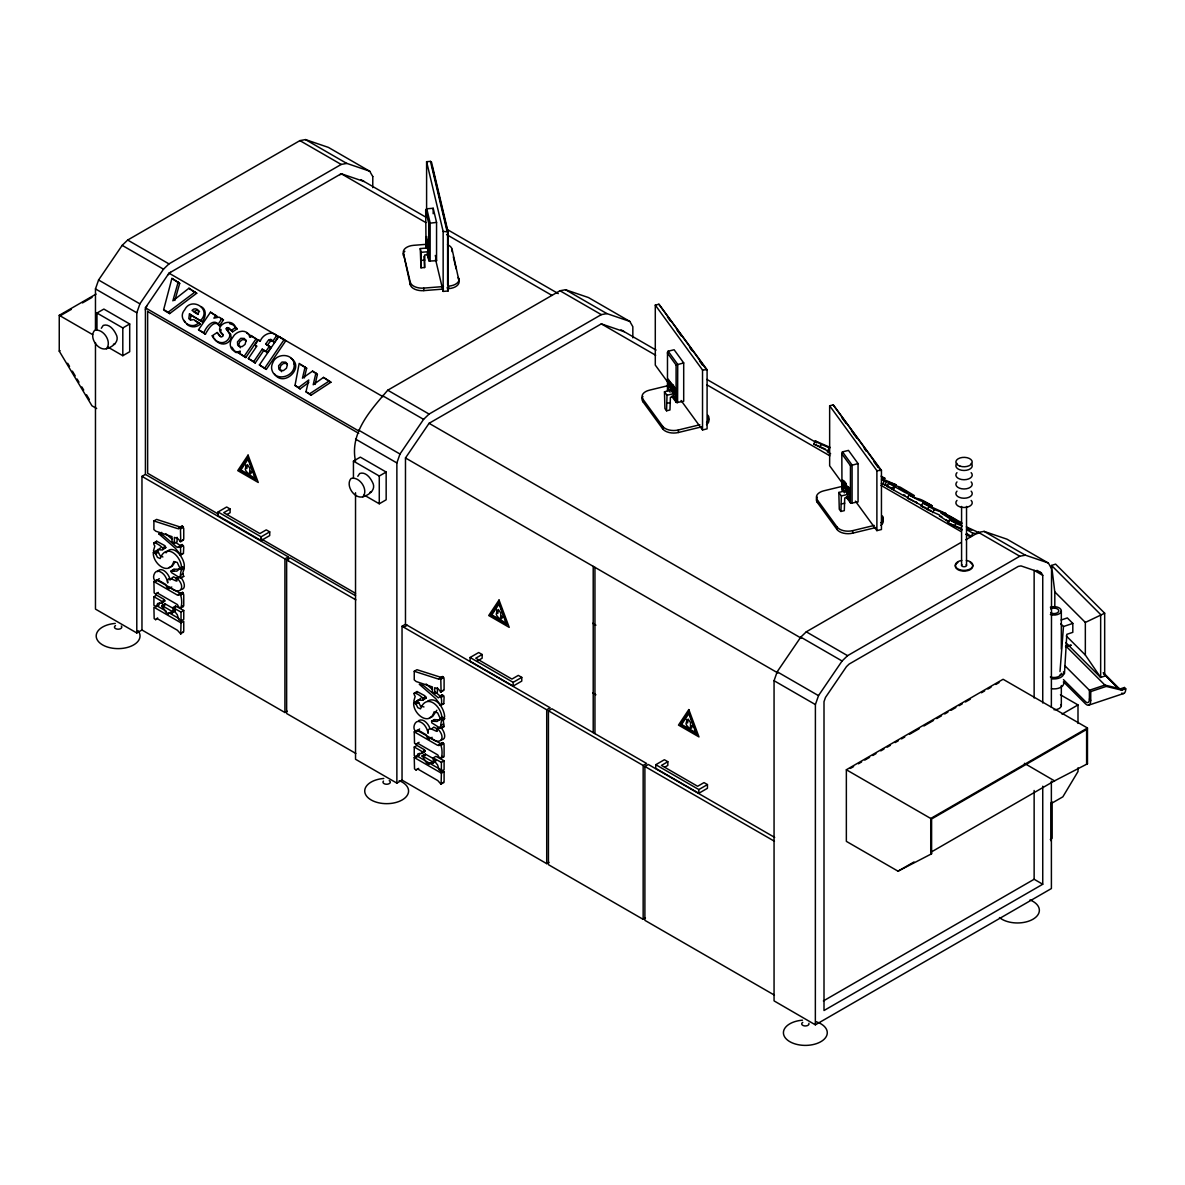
<?xml version="1.0" encoding="UTF-8"?>
<svg xmlns="http://www.w3.org/2000/svg" width="1185" height="1185" viewBox="0 0 1185 1185"><rect width="100%" height="100%" fill="white"/><g stroke="black" fill="none" stroke-linecap="round" stroke-linejoin="round"><path stroke-width="1.5" d="M428.422 254.642L424.793 254.923L424.63 267.529L420.986 267.81L421.149 252.316L420.26 248.569L427.533 247.991M426.259 240.896L428.244 250.553L429.014 250.494L428.17 245.725L427.089 245.68C424.052 235.933 428.955 245.947 426.422 240.57L427.192 240.511M428.17 246.332L427.089 244.406M428.111 246.347L428.081 246.169M428.348 250.376L427.43 246.05M429.014 249.961L429.074 250.45M1089.4 698.928L1089.37 699.817A8.043 3.288 71.6 0 1 1085.904 702.009L1063.449 679.627M220.928 331.282L221.017 329.445M673.791 396.516L670.399 397.345L669.955 409.98L666.562 410.81L667.007 395.257L664.474 391.776L671.243 390.132L673.791 393.613L667.007 395.257M848.134 497.182L844.742 497.996L844.298 510.646L840.906 511.461L841.365 495.923L838.832 492.442L845.601 490.797L848.134 494.278L841.365 495.923M670.266 381.792L670.962 384.103L671.762 383.851L670.977 384.799M846.105 485.198L843.898 482.636L844.624 483.406M1060.012 671.569L1063.478 626.524L1060.738 623.784M668.903 380.578L668.992 383.659M669.007 384.014L671.776 388.843M669.495 383.525L669.703 383.481M671.702 387.717L671.747 387.554M672.191 388.561L673.065 387.673L675.45 390.946L670.562 385.481M672.206 387.317L672.236 387.421M672.769 387.776L672.976 387.925M674.769 391.835L674.769 391.598M675.598 392.042L675.731 391.968M845.912 488.294L843.216 484.072M846.771 488.205L846.816 488.131M849.127 492.59L849.097 492.397M849.838 492.412L849.852 492.145M171.262 570.859L176.787 571.155L182.016 566.978L184.282 568.296L181.572 569.852C177.794 577.91 186.86 582.116 171.425 572.548L171.262 570.859L173.973 569.289L180.638 569.096M184.282 568.296L182.801 572.977L183.586 576.473M431.607 721.161L437.132 721.472L442.36 717.295L444.627 718.599L441.916 720.169C438.139 728.227 447.204 732.419 431.77 722.85L431.607 721.161L434.317 719.606L439.842 719.902M444.627 718.599C441.205 720.702 446.33 727.323 442.657 726.346M308.811 382.429L300.086 388.902L295.006 385.451L299.198 363.41L306.648 368.224L304.338 377.941M155.65 552.106L157.783 549.455C173.232 552.877 148.362 536.346 154.835 546.033L153.472 550.832L155.65 552.106L160.493 547.9M415.994 702.409L418.127 699.772C433.577 703.179 408.707 686.648 415.18 696.35L413.817 701.15L415.994 702.409L420.838 698.202M305.152 366.846L302.456 378.178L312.559 371.127L315.906 373.053L313.21 384.755L323.475 377.423L330.926 382.237L311.048 395.227L305.982 391.791L308.767 379.985L298.59 387.525L295.006 385.451M315.091 384.458L317.402 374.43L315.906 373.053M156.227 606.646L157.679 603.417L161.93 603.091L164.819 600.943L163.649 599.195L156.613 595.137L153.902 596.692L153.902 605.298L156.227 606.646L158.938 605.076L159.427 603.091M416.572 756.948L418.024 753.719L422.275 753.393L425.178 751.246L423.993 749.498L416.972 745.439L414.246 747.009L414.246 755.615L416.572 756.948L419.297 755.393L419.771 753.408M171.084 612.201L168.374 613.756L166.063 612.438L161.901 605.491L164.982 603.787L173.721 608.675M162.064 606.957L164.774 605.387L164.982 603.787M431.429 762.503L428.718 764.073L426.407 762.74L422.245 755.808L425.326 754.09L434.08 758.992M425.119 755.704L425.326 754.09M155.62 593.966L157.516 593.107L177.409 604.587C182.223 614.674 182.89 598.247 179.957 593.937L177.261 595.018L153.902 581.539L154.168 592.93L155.62 593.966L158.331 592.396M180.757 608.29L183.749 605.683L183.749 594.885L182.668 592.367L179.246 593.774M155.62 619.636L157.516 618.777L177.409 630.257L180.757 633.945L181.024 622.866L153.902 607.209L154.168 618.6L155.62 619.636L157.649 617.889M180.757 633.945L183.749 631.353L183.749 621.295L181.024 622.866M415.965 744.284L417.875 743.41L437.754 754.904C442.568 764.992 443.234 748.55 440.302 744.239L437.606 745.321L414.246 731.841L414.528 743.247L415.965 744.284L419.075 742.299M441.101 758.593L444.094 756L444.094 745.187L443.012 742.669L439.591 744.091M415.965 769.939L417.875 769.08L437.754 780.56L441.101 784.263L441.383 773.168L414.246 757.511L414.528 768.917L415.965 769.939L418.675 768.384M441.101 784.263L444.094 781.67L444.094 771.613L416.972 755.941L414.246 757.511M178.194 282.03L172.862 300.827L188.963 288.236L196.725 293.228L169.662 313.595L165.159 311.003L163.663 309.626L171.914 278.401L179.69 283.408L174.847 300.486M158.953 533.961L175.321 548.225L180.727 554.906L180.476 546.626L176.935 547.203L163.071 535.235L158.953 533.961L161.664 532.391M180.727 554.906L183.438 553.336L183.749 546.848L182.149 544.537L179.439 546.107M441.072 705.208C442.124 703.179 442.064 693.477 438.361 697.817L423.415 685.552L419.297 684.263L435.68 698.543L440.701 705.342L443.783 703.653L444.094 697.15L442.494 694.854L439.783 696.424M441.679 743.913L442.301 742.521M156.109 581.124L157.857 579.85L165.574 584.338L166.937 587.36L169.07 588.59L169.885 587.286C179.957 596.04 186.445 587.493 177.261 578.428L176.18 578.902C180.505 586.071 166.018 572.029 167.737 582.961C166.833 577.702 163.486 571.97 157.812 571.007C153.576 571.2 151.695 579.983 156.109 581.124L159.249 578.65M416.453 731.441L418.201 730.167L425.919 734.641L427.281 737.663L429.414 738.892L430.229 737.588C440.302 746.357 446.789 737.811 437.606 728.731L436.524 729.205C440.864 736.374 426.363 722.346 428.081 733.278C427.192 728.02 423.83 722.272 418.157 721.309C413.935 721.517 412.039 730.301 416.453 731.441L419.594 728.953M161.93 603.091L160.938 600.765L153.902 596.692M422.275 753.393L421.282 751.068L414.246 747.009M214.618 338.88C217.122 343.324 223.535 345.798 227.89 342.509A7.643 6.192 -47.4 0 0 231.134 338.006L230.675 334.17L226.439 329.578L226.439 328.245L228.927 327.875L232.66 331.8L237.207 328.837L233.075 324.868L229.535 323.609M227.935 330.956L229.001 328.882L232.66 331.8M174.373 543.352L174.373 537.383L177.854 538.657L180.742 541.649L180.446 528.229L177.261 528.51L153.902 520.956L153.902 529.562L155.857 531.221L172.003 536.627L172.003 541.412L174.373 543.352L177.083 541.782L177.083 537.309M180.742 541.649L183.749 539.219L183.749 528.569L182.12 526.17L179.394 527.74M434.717 693.655L434.717 687.7L438.198 688.959L441.087 691.951L440.79 678.546L437.606 678.812L414.246 671.273L414.246 679.879L416.202 681.538L432.362 686.93L432.362 691.714L434.717 693.655L437.428 692.084L437.428 687.626M441.087 691.951L444.094 689.522L444.094 678.872L442.464 676.487L439.753 678.042M845.379 485.406L846.12 484.517M95.467 329.637L95.467 288.918L98.577 280.001L122.174 245.354L127.669 240.051L299.909 140.615L305.493 139.593L328.408 147.399L369.735 171.262L372.757 176.55M95.467 342.598L95.467 609.105L136.793 632.968L136.793 312.781L139.919 303.864L98.577 280.001M145.414 309.877L146.896 305.641M355.53 461.276C349.456 432.747 370.757 410.084 387.747 390.206L559.972 290.755L565.571 289.747L588.471 297.553L629.813 321.416L632.834 326.704L632.834 337.814M549.01 862.339L546.715 863.658L402.041 780.13L396.871 783.122L396.871 462.935L399.982 454.018L423.578 419.371L429.074 414.069L601.313 314.632L606.913 313.61L629.813 321.416M1051.362 781.182L1051.406 888.543L815.354 1024.832L774.057 1000.881L774.057 680.708L777.182 671.776L800.779 637.13L806.274 631.827L960.961 542.523M815.354 1024.832L815.399 704.571L818.509 695.654L777.182 671.776M162.789 549.662L165.752 547.455L164.448 545.441L156.672 541.219L153.665 542.952M423.134 699.98L426.111 697.772L424.793 695.743L417.016 691.522L414.009 693.269M101.318 328.26L103.228 325.416C108.842 323.416 113.656 329.326 115.834 333.844C120.233 341.176 113.019 346.82 106.398 348.745C97.807 351.041 88.608 337.162 94.607 330.378C103.199 328.067 112.382 341.961 106.398 348.745M357.796 476.326L359.692 473.482C365.321 471.482 370.12 477.407 372.297 481.925C376.712 489.257 369.498 494.9 362.862 496.811C354.271 499.122 345.087 485.228 351.086 478.459C359.662 476.148 368.861 490.042 362.862 496.811M171.01 571.451L173.973 569.289M434.317 719.606L434.48 721.28M168.374 613.756L169.351 612.586L172.388 612.852L172.58 611.697L161.901 605.491M172.388 612.852L175.38 610.675L172.669 612.245M428.718 764.073L429.696 762.888L432.732 763.17L432.925 761.999L422.245 755.808M828.211 451.1L813.769 444.034L815.295 440.938L830.092 447.382M819.709 447.456L821.235 444.36L815.295 440.938M828.804 448.73L827.278 451.826L830.641 453.766M881.299 483.391L882.869 483.924L884.395 480.829L896.215 484.858L882.484 478.903M882.869 483.924L884.78 485.02L886.306 481.925M907.103 497.152A10.532 0.978 26.2 0 1 902.97 495.271L886.958 486.28L888.483 483.184L900.304 487.213L914.183 495.493A10.576 0.978 26.2 0 1 913.265 495.76L910.406 494.797A10.532 0.978 26.2 0 1 904.496 492.175L888.483 483.184M892.305 489.375L893.831 486.28M893.475 489.775L895.001 486.679M922.537 505.936L907.488 498.055L909.013 494.96C921.574 501.433 915.25 495.419 932.358 505.936C916.198 497.433 927.87 505.417 909.013 494.96M927.514 509.446L921.234 506.113L922.76 503.018L946.045 513.623L934.224 509.594L928.862 506.499L927.337 509.594L939.453 514.986M932.699 512.69L934.224 509.594M962.294 529.843L948.03 522.866L949.555 519.771L961.302 524.748M954.295 526.481L955.821 523.385L949.555 519.771M977.699 533.546L972.87 533.22L971.344 536.316L966.634 533.606M201.05 306.56C206.975 309.522 205.864 317.417 202.176 321.742L189.467 313.892L188.785 318.661L190.903 320.083L193.733 319.55L200.413 323.92C196.74 327.815 190.37 327.741 186.593 324.053M189.467 313.892L190.963 315.269L190.281 320.039M174.862 562.253L172.255 566.223L169.159 567.437M166.063 552.862C173.04 542.508 185.067 558.55 184.282 566.667L181.572 568.237L179.305 566.919L177.261 562.445L173.78 561.512C169.144 576.917 152.332 563.334 153.369 552.462L156.079 550.907L158.36 552.225L160.197 555.809L162.893 556.965M171.07 578.739L173.454 576.828L178.002 578.976M431.414 729.042L433.799 727.131L438.346 729.279M139.874 303.849L163.486 269.188L168.996 263.87L341.25 164.419L346.864 163.411L369.779 171.218M288.37 560.609L288.37 556.92L145.414 474.385L145.414 307.819L169.011 273.172L341.236 173.736L364.151 181.527M200.68 320.365C212.204 308.841 191.096 296.294 184.712 309.803C176.506 318.691 190.978 331.489 198.917 322.542M215.848 315.284L213.893 318.158L219.121 317.15L223.447 319.92L219.432 325.831C214.13 318.35 207.612 330.141 205.39 334.229L198.532 329.756L210.5 312.188L217.344 316.662L210.5 312.188M205.39 334.229L203.894 332.852C206.042 326.601 214.263 316.869 219.432 325.831M217.936 324.453L221.951 318.543M238.926 353.071L240.244 351.115C236.215 353.293 230.942 350.286 230.408 345.813A10.576 8.562 -47.4 0 1 231.371 339.399L234.26 335.162A10.532 8.532 -47.4 0 1 240.214 331.563C244.214 330.26 249.487 332.704 249.709 337.236L250.879 335.518L257.738 339.976L245.769 357.544L238.926 353.071L245.769 357.544M244.273 356.167L256.241 338.599M256.434 346.346L254.938 344.968L258.419 339.858L260.33 340.969C263.011 333.874 273.424 329.578 277.912 337.31L274.239 342.702L271.365 339.562L268.24 340.436L265.677 344.05L270.921 347.59L267.44 352.7L262.196 349.16L253.723 361.618L255.219 362.995L263.692 350.538M255.219 362.995L248.361 358.522L256.849 346.064L254.938 344.968M267.173 345.427L270.61 340.984L272.861 340.939L274.239 342.702M267.44 352.7L265.944 351.323L269.425 346.213L265.677 344.05M272.743 341.339L276.416 335.933M259.441 364.921L278.801 336.496L284.163 339.591L285.659 340.969L266.299 369.394L259.441 364.921L266.299 369.394M264.803 368.017L284.163 339.591M402.041 780.13L402.041 626.258L546.715 709.785L550.151 707.786L405.477 624.258L405.477 457.958L429.074 423.312L601.313 323.875L624.214 331.681M818.479 695.639L842.091 660.978L847.601 655.66L1019.841 556.209L1025.455 555.187L1048.37 562.993L1051.362 568.341M157.264 571.718C161.812 565.423 169.781 574.947 170.092 580.117M436.835 710.259L432.599 716.525L429.503 717.74M428.718 260.641L428.718 223.328L436.554 222.41L436.554 260.744L429.074 261.055L427.207 254.271M843.365 484.754L842.535 484.576L842.535 479.836L849.763 489.775L849.763 494.5L842.535 484.576M841.987 490.427L841.824 453.84A2.429 2.281 53.7 0 1 841.72 453.159L842.357 451.915L848.475 450.404L858.058 463.587L858.058 501.922L850.845 503.269L846.134 497.063M182.12 526.17L179.972 526.94L156.613 519.4L153.902 520.956M167.855 274.876L170.507 272.298M193.525 311.818L197.199 310.129L199.569 311.433M667.747 389.687L667.481 390.487L667.481 353.174A2.429 2.281 53.7 0 1 667.377 352.508L667.999 351.249L674.117 349.753L683.701 362.921L683.701 401.256L676.487 402.619L671.776 396.397M163.663 309.626L168.166 312.218L195.229 291.865M182.149 544.537L178.002 547.5M442.494 694.854L439.99 695.936L435.117 691.818M172.877 607.579L172.773 609.06L177.232 614.63L178.891 619.696L181.024 620.94L183.749 619.37L183.749 610.497L175.587 606.024L172.877 607.579L181.024 612.053L183.749 610.497M175.587 606.024L175.484 607.505M433.221 757.896L433.117 759.378L437.576 764.932L439.235 770.013L441.383 771.257L444.094 769.687L444.094 760.8L435.932 756.326L433.221 757.896L441.383 762.37L444.094 760.8M427.8 701.002C436.539 695.832 444.582 709.311 444.627 716.984L441.916 718.54L439.65 717.236L437.606 712.763L434.125 711.829C429.488 727.22 412.676 713.637 413.713 702.779L416.424 701.209L418.72 702.527L420.542 706.127L423.963 706.941M676.087 402.322L676.087 365.01L683.701 362.921M850.445 502.973L850.445 465.661L858.058 463.587M227.816 331.074L229.786 334.481L229.638 336.629A7.643 6.192 -47.4 0 1 226.394 341.132C221.402 344.865 214.159 341.191 212.248 335.77L217.166 332.496L219.98 336.451M426.052 247.31L425.696 210.604A2.429 2.385 29 0 1 425.726 209.938L426.615 208.797L433.192 208.264L436.554 222.41M231.164 330.422L235.711 327.46L237.207 328.837M305.982 391.791L309.552 393.85L329.43 380.859M418.631 720.554C423.371 717.991 428.2 723.828 429.725 727.871M156.672 541.219L156.39 542.345M417.016 691.522L416.735 692.662M96.666 408.529L91.971 405.818L59.25 351.13L59.25 315.328L96.029 294.102M60.109 315.832L71.293 309.374M82.491 302.916L92.074 297.376M96.963 329.697L96.963 313.033L103.865 309.063L129.698 323.979L129.698 351.738L122.81 355.707L107.613 346.938M59.25 351.13L60.109 350.627M96.963 313.033L122.81 327.949L129.698 323.979M287.214 711.193L284.918 712.511L141.963 629.99L141.963 476.37L145.414 474.385M178.343 528.747L182.712 526.303M180.772 528.732L183.482 527.162M230.112 509.002L223.728 512.675L259.885 533.561L266.269 529.873L269.721 531.872L269.721 535.576L261.115 540.538L218.055 515.682L218.055 511.979L226.661 507.002L230.112 509.002L230.112 512.705L226.913 514.542M162.686 547.9L165.396 546.329M163.041 549.025L165.752 547.455M153.369 552.462L155.65 553.78L158.36 552.225M179.972 541.589L183.453 540.079M180.787 547.1L183.497 545.53M179.883 554.876L183.438 553.336M353.441 477.762L353.441 461.113L360.329 457.129L386.162 472.045L386.162 499.803L379.274 503.788L364.076 495.019M153.902 581.539L156.613 579.969L181.083 593.774L178.372 595.344M180.224 575.258L182.934 573.688M176.535 578.384L179.972 576.858C183.438 579.139 187.319 589.138 180.979 589.538M176.18 578.902L178.891 577.332M177.261 578.428L179.972 576.858M180.875 578.043L183.912 576.295M169.07 588.59L171.781 587.019M218.055 511.979L261.115 536.835L269.721 531.872M161.841 601.536L164.552 599.966M353.441 461.113L379.274 476.029L386.162 472.045M162.108 602.498L164.819 600.943M179.957 593.937L182.668 592.367M180.416 594.337L183.142 592.767M161.782 606.009L164.493 604.439M180.787 594.974L183.497 593.404M172.299 611.223L175.024 609.653M172.58 611.697L175.291 610.127M136.793 632.968L141.963 629.99M141.963 476.37L284.918 558.905L288.37 556.92M355.841 753.467L286.637 713.518L286.637 559.898L290.088 557.913L355.574 595.729M402.041 626.258L405.477 624.258M403.759 627.25L407.21 625.25M414.246 671.273L416.972 669.703L441.412 677.494L438.687 679.064M482.147 654.52L475.763 658.193L511.935 679.079L518.319 675.391L521.77 677.39L521.77 681.094L513.149 686.056L470.089 661.2L470.089 657.497L478.71 652.52L482.147 654.52L482.147 658.208L477.362 660.978M440.346 678.175L443.057 676.605M441.116 679.035L443.827 677.479M423.03 698.217L425.741 696.647M423.4 699.328L426.111 697.772M413.713 702.779L415.994 704.097L418.72 702.527M440.316 691.892L443.797 690.381M441.131 697.402L443.842 695.832M440.227 705.179L443.783 703.653M414.246 731.841L416.972 730.286L441.427 744.091L438.717 745.646M470.089 657.497L513.149 682.353L521.77 677.39M440.568 725.561L443.279 723.991M436.88 728.686L440.316 727.175C443.783 729.456 447.663 739.455 441.324 739.855M436.524 729.205L440.316 727.175M441.22 728.36L444.257 726.598M429.414 738.892L432.125 737.322M422.186 751.838L424.897 750.283M422.452 752.816L425.178 751.246M440.302 744.239L443.012 742.669M440.776 744.654L443.486 743.084M422.127 756.311L424.837 754.741M441.131 745.276L443.857 743.706M432.658 761.525L435.369 759.955M432.925 761.999L435.636 760.429M433.014 762.562L435.725 760.992M432.732 763.17L435.443 761.599L433.295 761.244M548.433 710.778L551.884 708.778L646.61 763.481L643.159 765.466L548.433 710.778L548.433 864.665L643.159 919.353L645.455 918.019M441.383 773.168L444.094 771.613M965.745 539.767L978.499 532.391L984.098 531.384L1006.998 539.19L1048.34 563.053M774.427 995.133L644.892 920.345L644.892 766.458L648.328 764.473L774.679 837.41M667.836 761.718L661.452 765.406L697.624 786.292L704.008 782.604L707.445 784.588L707.445 788.292L698.839 793.269L655.779 768.398L655.779 764.695L664.385 759.733L667.836 761.718L667.836 765.421L664.637 767.258M655.779 764.695L698.839 789.565L707.445 784.588M931.603 853.792L898.023 871.182L846.357 841.365L846.357 769.761L1003.088 679.272L1087.474 728.005L1087.474 763.792L1086.615 764.295L1086.615 729.486L931.603 818.983L931.603 853.792L930.743 854.281L930.743 818.479L1087.474 728.005M850.415 768.413L853.6 766.576M858.399 763.807L861.599 761.955M864.798 760.103L869.583 757.348M872.782 755.497L875.982 753.645M880.766 750.89L883.966 749.038M887.165 747.187L890.365 745.35M895.149 742.58L898.348 740.729M901.548 738.892L904.747 737.04M909.532 734.27L919.13 728.745M923.915 725.975L933.513 720.436M936.698 718.599L941.497 715.829M944.697 713.977L947.896 712.141M951.081 710.289L955.88 707.519M959.08 705.682L962.279 703.831M965.464 701.979L970.263 699.224M981.447 692.766L984.646 690.914M987.846 689.063L991.03 687.226M995.83 684.456L999.029 682.604M1062.041 714.14L1077.995 704.927L1077.995 723.428M898.023 871.182L914.02 861.954M931.469 851.911L1054.754 780.708M1050.828 803.756L1062.856 796.824L1077.995 771.539L1077.995 767.836M1050.295 839.41L1052.028 838.417L1052.028 801.889M823.382 1000.94L1034.135 879.27L1042.741 884.247L1042.741 786.203M1042.741 884.247L824.005 1010.524L824.005 701.668L825.486 697.432L846.446 666.651L849.112 664.089L1018.3 566.4L1021.011 565.912L1041.304 572.829L1042.741 575.347L1042.741 702.972M1087.474 763.792L1054.517 780.871L1024.403 763.318M1104.672 613.208L1055.583 564.119L1051.554 565.452L1100.658 614.556L1100.658 677.45L1085.341 655.024L1085.341 622.436L1104.672 613.208L1104.672 676.102L1100.658 677.45L1065.774 642.566M183.468 606.72L182.031 606.083M183.468 632.39L182.712 632.36M443.827 757.022L442.375 756.4M443.827 782.692L443.057 782.663M1061.123 620.007L1067.344 617.933L1072.81 623.414L1072.81 632.331L1066.826 634.331L1064.471 673.598L1059.731 675.169M1063.478 626.524L1072.81 623.414M1064.752 665.6L1090.733 691.581L1106.242 686.411L1121.736 690.174M1051.495 688.707A9.761 5.644 0 0 0 1063.449 681.805L1085.371 703.712A10.724 4.37 71.6 0 0 1090.733 700.32L1089.4 699.18L1089.4 690.248L1104.909 685.078L1120.418 688.841L1124.417 687.507L1125.735 688.826L1121.425 690.1M1088.645 705.179L1123.647 693.506M113.404 344.287L115.004 343.769M369.883 492.367L371.468 491.834M1065.952 646.373L1071.121 645.084M1065.508 646.699L1070.84 645.366M668.177 382.785L655.29 365.099L655.29 305.108L658.904 304.234L707.09 369.72L707.09 428.851L702.527 429.962L681.064 400.486M655.29 305.108L702.527 369.972L707.09 369.72M670.266 382.74L669.555 381.97M672.162 387.658L669.051 383.303L675.45 392.205M674.309 391.168L676.131 393.672L675.42 389.11L668.192 379.17L668.784 383.688M670.058 392.146C663.778 381.6 671.347 384.932 675.776 395.094L675.42 400.086L672.325 395.834M671.762 384.414L670.873 384.725L669.643 382.844M667.288 385.836L649.365 390.191A11.983 6.917 0 0 0 642.966 399.241L642.966 401.774L662.652 428.807A11.983 6.917 0 0 0 678.353 432.51L701.639 426.852M669.051 383.303L672.162 386.399M672.354 389.11L673.065 387.673M675.42 389.11L673.036 384.681M668.192 385.243L675.776 395.094M673.865 393.553L670.814 389.939L673.51 393.642L673.865 396.797M667.007 403.344L670.399 402.515M642.966 399.241L662.652 426.289A11.983 6.917 0 0 0 678.353 429.977L699.846 424.763M841.454 481.969L829.648 465.764L829.648 405.774L833.248 404.9L881.447 470.386L881.447 529.517L876.885 530.628L855.407 501.136M829.648 405.774L876.885 470.638L881.447 470.386M844.12 483.791L845.794 488.501L843.409 485.228L843.246 481.243M844.401 492.812C838.121 482.265 845.69 485.598 850.134 495.76L849.763 500.751L846.668 496.485M846.12 485.08L845.216 485.376L844.001 483.51M841.646 486.502L823.723 490.842A11.983 6.917 0 0 0 817.324 499.907L817.324 502.44L837.01 529.473A11.983 6.917 0 0 0 852.696 533.161L875.996 527.518M845.794 487.228L846.505 488.324M846.697 488.501L849.808 491.597L846.697 488.501L849.097 493.034L849.097 491.775M849.763 489.775L848.416 486.754M842.535 485.909L850.134 495.76M848.223 494.219L845.157 490.59L847.853 494.308L848.223 497.463M841.365 503.995L844.742 503.181M817.324 499.907L837.01 526.94A11.983 6.917 0 0 0 852.696 530.643L874.204 525.429M165.5 548.092L164.345 547.959M425.845 698.409L424.689 698.276M677.583 402.737L677.731 364.373L668.147 351.204M339.71 174.625L342.406 174.121M240.318 353.026L235.385 352.33L231.904 347.19M426.6 210.767L426.6 161.693L430.466 161.382L431.503 162.152L448.048 231.86L448.048 291.006L443.146 291.392L435.502 259.219M426.6 161.693L443.146 231.401L448.048 231.86M427.222 252.998L428.866 258.315L425.948 236.689L426.718 236.63L426.733 241.621M426.496 240.614L427.192 239.563M425.948 241.414L426.718 241.355M426.259 242.17L427.015 242.11M427.015 244.895L426.289 241.325L425.948 247.665L426.333 242.732M426.156 244.332L413.624 245.325A11.983 6.917 0 0 0 403.374 253.116L410.277 284.711A11.983 6.917 0 0 0 423.771 290.621L443.457 289.066M427.207 246.732L427.978 246.673M427.415 247.043L428.17 245.725M428.481 247.354L429.251 247.295L429.251 252.035L428.481 252.094L428.481 247.354L425.948 236.689M429.014 249.235L427.415 245.784M421.149 252.316L428.452 251.679M425.948 242.762L428.866 253.397M428.066 251.709L428.452 254.923M421.149 260.389L424.793 260.107M403.374 253.116L410.277 282.178A11.983 6.917 0 0 0 423.771 288.103L443.457 286.548M174.165 611.193L175.099 611.282M961.702 523.518L949.17 518.2L940.934 512.883L956.354 520.319L945.704 514.275L950.014 516.171L961.879 522.941M180.727 545.929L176.047 542.626M245.828 339.799L242.273 339.695L239.696 341.798L238.763 344.85L240.422 347.753M287.185 363.528L283.511 363.41L280.875 365.572L279.912 368.713L281.615 371.72M941.897 516.542L939.409 515.979L947.644 521.296M881.655 477.274L885.136 478.459L881.122 476.133M884.395 480.829L881.492 479.821M884.78 485.02L888.217 486.191L886.306 485.095M886.958 486.28L892.024 488.013M928.862 506.499L930.803 507.165L922.76 503.018M921.234 506.113L925.218 507.461M903.799 494.826L904.925 495.256M916.716 502.677L915.664 502.233M220.617 318.528L223.447 319.92M955.821 523.385L962.22 526.081M967.004 528.095L971.804 530.11L966.575 529.591L972.87 533.22M966.353 526.881L979.417 532.894M948.03 522.866L961.465 528.554M821.235 444.36L829.737 448.004M813.769 444.034L825.278 449.041M907.488 498.055L911.991 500.011M246.613 332.985L249.487 334.718L250.968 337.221M929.662 510.024L930.921 510.631M948.918 521.356L946.074 519.874M928.373 509.357L926.033 508.009M305.493 139.593L346.835 163.471M565.571 289.747L606.913 313.61M984.098 531.384L1025.425 555.247M299.909 140.615L341.236 164.478M559.972 290.755L601.313 314.632M978.499 532.391L1019.841 556.254M360.966 179.69L425.533 216.973M447.93 229.905L558.268 293.599M621.044 329.845L656.031 350.049M706.941 379.437L816.85 442.894M1036.994 570.341L1041.304 572.829M1042.741 575.347L1034.135 570.37L1034.135 697.995M341.236 173.736L425.859 222.587M446.612 234.571L551.988 295.406M601.313 323.875L655.66 355.248M706.793 384.784L829.87 455.84M881.003 485.361L960.917 531.502M965.716 534.272L970.515 537.042M1060.442 694.795L1077.995 704.927M127.669 240.051L169.011 263.914M387.747 390.206L429.074 414.069M806.274 631.827L847.601 655.69M122.174 245.354L163.515 269.217M382.251 395.509L423.578 419.371M800.779 637.13L842.105 661.008M169.011 273.172L382.948 396.694M429.074 423.312L801.475 638.315M285.659 340.969L278.801 336.496M179.69 283.408L171.914 278.401M192.029 290.518L196.725 293.228M257.738 339.976L250.879 335.518M300.694 364.787L306.648 368.224M315.18 373.142L317.402 374.43M330.926 382.237L323.475 377.423M262.196 349.16L265.944 351.323M195.036 312.692L198.073 314.455M190.963 315.269L202.176 321.742M195.229 320.928L200.413 323.92M198.532 329.756L203.894 332.852M248.361 358.522L253.723 361.618M358.655 430.155L399.982 454.018M145.414 307.819L357.766 430.407M405.477 457.958L777.893 672.976M147.636 311.492L358.729 433.354M95.467 288.918L136.793 312.781M355.53 439.072L396.871 462.935M774.057 680.708L815.399 704.571M59.25 315.328L92.682 334.644M592.707 623.325L595.907 625.162M846.357 769.761L930.743 818.479M592.707 692.929L595.907 694.78M217.996 513.905L147.636 473.274L147.636 311.166M261.174 538.834L355.53 593.3M644.892 766.458L774.427 841.246M286.637 559.898L355.841 599.847M179.305 568.548L181.572 569.852M439.65 718.865L441.916 720.169M156.613 605.639L166.196 611.164M169.381 613L178.95 618.54M396.871 783.122L355.53 759.259L355.53 492.738M912.998 500.707L914.242 501.462M915.338 501.655L916.716 502.529M290.992 358.285C305.212 367.276 283.645 388.013 274.49 373.942M276.001 335.311L277.912 337.31M426.126 683.982L432.54 689.581M165.781 533.68L172.195 539.264M312.559 371.127L314.055 372.49M270.254 339.251L271.75 340.628M269.113 339.606L270.61 340.984M269.425 346.213L270.921 347.59M258.419 339.858L259.915 341.236M309.552 393.85L311.048 395.227M298.59 387.525L300.086 388.902M188.963 288.236L190.459 289.614M227.505 327.504L229.001 328.882M226.439 328.245L227.935 329.623M226.231 328.867L227.727 330.245M212.248 335.77L213.744 337.147M168.166 312.218L169.662 313.595M1051.362 707.149L1051.554 565.452L1054.813 591.908L1085.341 622.436M1120.418 688.841L1121.736 690.174M1103.62 673.095L1119.055 688.544M1066.263 635.93L1085.341 655.024M1103.191 672.828L1118.803 688.441M1104.124 674.191L1118.329 688.396M1065.982 646.151L1106.242 686.411M221.654 333.015L223.18 334.718M235.711 327.46C231.09 315.743 211.967 326.719 222.973 334.896L222.824 336.318L221.032 337.029L217.166 332.496M844.92 484.887L846.505 487.065M833.248 404.9L880.485 469.764M841.809 417.638L846.09 423.489M851.422 430.822L856.755 438.154M864.235 448.419L866.368 451.352M873.834 461.617L878.115 467.483M842.491 451.855L852.089 465.024L852.089 503.358M841.824 453.84L850.445 465.661M844.283 481.08L846.357 483.924M843.898 482.636L845.305 484.754M844.016 483.036L844.787 484.413M844.683 485.968L843.527 484.369L843.676 485.435M846.638 488.842L849.023 491.849M843.527 484.917L845.586 487.42M849.023 492.782L846.786 489.701L847.408 488.339M847.853 497.552L850.134 500.662M840.906 511.461L839.276 509.224L838.832 492.442M658.904 304.234L706.127 369.098M667.466 316.973L670.666 321.372M677.065 330.171L681.345 336.036M689.877 347.753L692.01 350.686M699.491 360.951L702.69 365.35M667.481 353.174L676.087 365.01M670.429 383.422L669.673 382.518L669.925 385.599M669.169 383.718L670.325 385.303M674.665 391.183L672.428 388.102L674.665 392.117M669.169 384.266L671.228 386.754M668.192 383.91L675.42 393.85M673.51 396.886L675.776 399.997M666.562 410.81L664.918 408.558L664.474 391.776M67.663 363.262L69.545 366.417M72.389 371.142L75.218 375.882M77.099 379.037L78.995 382.192M81.824 386.917L83.72 390.072M86.549 394.812L89.379 399.552M184.208 320.394L185.112 322.35M173.721 569.881L174.136 570.977M415.994 704.097L417.831 707.697L420.527 708.837C426.778 692.381 442.049 706.897 441.916 718.54M155.65 553.78L157.486 557.38L160.182 558.535C166.433 542.063 181.69 556.594 181.572 568.237M447.5 244.688A11.924 6.888 0 0 1 452.092 249.235L459.01 280.889A11.924 6.888 0 0 1 448.819 288.636L448.819 286.118A11.924 6.888 0 0 0 459.01 278.371M431.918 165.589L447.619 231.771L447.619 284.815M453.322 256.893L456.166 268.891M458.195 277.468L459.01 280.889M430.466 161.382L447.012 231.09M447.189 287.422L448.048 291.006M426.778 208.767L430.14 222.913L430.14 261.263M425.696 210.604L428.718 223.328M435.295 255.442L436.554 260.744M427.978 241.962L429.251 247.295M426.422 239.622L429.251 252.035M428.066 254.968L428.866 258.315M424.63 267.529L423.904 256.36M420.986 267.81L420.26 248.569M1125.75 688.841L1125.706 689.744A10.724 4.37 71.6 0 1 1121.78 693.136M1124.417 687.507L1124.387 688.144A8.043 3.288 71.6 0 1 1124.284 688.885M1090.733 691.581L1090.733 700.32M1050.369 607.209A7.303 4.222 0 0 1 1061.33 610.867L1061.33 649.113M1061.33 685.537L1061.33 705.564M1054.813 591.908L1054.813 608.186M1051.169 802.497L1051.169 840.906M1034.135 790.484L1034.135 879.27M966.53 506.454L966.53 565.334M961.583 506.454L961.583 565.334M876.885 470.638L876.885 530.628M852.696 530.643L852.696 533.161M849.763 495.848L849.763 500.751M844.475 483.658L844.712 484.458M844.535 485.761L844.683 486.813M844.238 483.332L844.461 484.117M844.238 485.346L844.416 486.457M844.001 482.962L844.12 486.057M843.779 484.724L843.972 485.85M842.89 485.82L842.89 490.723M837.01 526.94L837.01 529.473M702.527 369.972L702.527 429.962M698.839 789.565L698.839 793.269M678.353 429.977L678.353 432.51M675.42 395.183L675.42 400.086M674.739 391.109L674.739 392.383M671.451 386.577L671.451 387.836M670.177 385.095L670.325 386.162M670.029 384.888L670.073 385.806M669.466 384.118L669.614 385.184M669.288 383.866L669.436 384.918M668.547 385.169L668.547 390.072M662.652 426.289L662.652 428.807M643.159 765.466L643.159 919.353M594.944 567.348L594.944 733.648M593.211 566.356L593.211 732.656M546.715 709.785L546.715 863.658M513.149 682.353L513.149 686.056M452.092 249.235L452.092 251.753M443.146 231.401L443.146 291.392M441.383 762.37L441.383 771.257M433.192 208.264L433.192 213.73M428.481 253.442L428.481 258.345M426.541 242.362L426.704 243.888M423.771 288.103L423.771 290.621M410.277 282.178L410.277 284.711M379.274 476.029L379.274 503.788M372.801 176.521L372.757 187.66M287.866 556.624L287.866 560.312M284.918 558.905L284.918 712.511M261.115 536.835L261.115 540.538M181.024 612.053L181.024 620.94M122.81 327.949L122.81 355.707M121.285 626.035A3.659 2.103 0 0 1 120.218 628.82A3.659 2.103 0 0 1 115.315 628.45A3.659 2.103 0 0 1 115.537 625.606M137.978 630.627A21.922 12.65 0 0 1 125.314 647.928A21.922 12.65 0 0 1 96.785 638.893A21.922 12.65 0 0 1 115.256 623.428M399.212 780.648A21.922 12.65 0 0 1 400.5 800.823A21.922 12.65 0 0 1 366.52 796.024A21.922 12.65 0 0 1 383.777 778.471M389.228 780.634A3.659 2.103 0 0 1 389.45 783.478A3.659 2.103 0 0 1 384.547 783.863A3.659 2.103 0 0 1 383.481 781.078M808.866 1023.322A3.659 2.103 0 0 1 804.393 1025.899A3.659 2.103 0 0 1 802.763 1022.374M816.302 1021.781A21.922 12.65 0 0 1 820.153 1042.074A21.922 12.65 0 0 1 785.477 1038.09A21.922 12.65 0 0 1 802.482 1020.196M1029.987 899.933A21.922 12.65 0 0 1 1032.92 919.264A21.922 12.65 0 0 1 999.459 917.56M1061.33 610.867A7.303 4.222 0 0 1 1050.369 614.511M1050.68 608.927A4.725 2.726 0 0 1 1057.361 608.927A4.725 2.726 0 0 1 1057.361 612.793A4.725 2.726 0 0 1 1050.68 612.793M1061.079 704.482A7.303 4.222 0 0 1 1054.028 709.785M403.374 255.649A11.983 6.917 0 0 1 403.359 253.842M404.159 252.094A11.983 6.917 0 0 1 404.84 251.279M1061.33 673.317A7.303 4.222 0 0 1 1050.369 676.961M1063.449 671.851A9.761 5.644 0 0 1 1051.495 678.753M642.966 401.774A11.983 6.917 0 0 1 642.922 396.471M708.023 415.313A11.924 6.888 0 0 1 706.527 422.141M708.023 417.846A11.924 6.888 0 0 1 706.527 424.674M817.324 502.44A11.983 6.917 0 0 1 817.265 497.137M880.87 522.807A11.924 6.888 0 0 0 882.366 515.979L882.366 518.497A11.924 6.888 0 0 1 880.87 525.325M971.137 481.91A8.176 4.71 0 0 1 964.057 488.975A8.176 4.71 0 0 1 956.976 481.91M971.137 500.411A8.176 4.71 0 0 1 964.057 507.491A8.176 4.71 0 0 1 956.976 500.411M970.248 562.49A8.769 5.066 0 0 1 970.248 569.644A8.769 5.066 0 0 1 957.85 569.644A8.769 5.066 0 0 1 957.85 562.49M971.137 491.153A8.176 4.71 0 0 1 964.057 498.233A8.176 4.71 0 0 1 956.976 491.153M971.137 472.652A8.176 4.71 0 0 1 964.057 479.732A8.176 4.71 0 0 1 956.976 472.652M966.323 560.431A8.769 5.066 0 0 1 971.241 568.237A8.769 5.066 0 0 1 956.873 568.237A8.769 5.066 0 0 1 961.79 560.431M966.205 564.608A2.474 1.422 0 0 1 964.057 566.756A2.474 1.422 0 0 1 961.909 564.608M971.137 463.394A8.176 4.71 0 0 1 964.057 470.475A8.176 4.71 0 0 1 956.976 463.394M246.169 465.942L245.251 469.201L246.006 471.052C252.212 478.903 252.405 467.764 249.724 472.445L249.842 468.193L247.413 464.653L246.835 468.505L245.799 464.994L246.169 465.942M497.152 610.838L496.234 614.097L496.989 615.948C503.195 623.814 503.373 612.675 500.692 617.341L500.811 613.089L498.381 609.549L497.818 613.415L496.767 609.905L497.152 610.838M686.915 720.406L685.996 723.65L686.752 725.501C692.958 733.367 693.136 722.228 690.47 726.909L690.574 722.657L688.144 719.102L687.581 722.968L686.53 719.458L686.915 720.406M294.147 364.047C295.835 377.245 273.646 382.77 271.617 368.446A10.784 8.739 -47.4 0 1 272.802 362.728C276.224 352.923 292.991 352.923 294.147 364.047M245.976 340.984L245.058 344.391L242.14 346.642L238.926 346.375L237.711 345.19L237.474 341.902L240.777 338.317L244.332 338.436L245.976 340.984M287.377 364.773L286.429 368.268L283.422 370.594L280.119 370.342L278.86 369.113L278.623 365.735L282.015 362.047L285.689 362.151L287.377 364.773M198.576 312.41L198.102 313.951L192.029 310.44C193.822 307.582 199.243 308.707 198.576 312.41M248.065 455.114L237.741 470.623L258.241 482.458L248.065 455.114M248.05 457.81L239.814 470.208L256.182 479.658L248.05 457.81M248.05 459.188L240.866 470.001L255.145 478.251L248.05 459.188M499.033 600.025L488.724 615.533L509.209 627.354L499.033 600.025M499.033 602.721L490.783 615.119L507.165 624.569L499.033 602.721M499.033 604.083L491.834 614.896L506.128 623.147L499.033 604.083M688.811 709.578L678.487 725.087L698.972 736.922L688.811 709.578M688.796 712.274L680.56 724.672L696.928 734.122L688.796 712.274M688.796 713.651L681.597 724.465L695.891 732.7L688.796 713.651M898.808 487.998L907.369 492.279L898.808 487.998M946.563 515.712L952.636 519.208L946.563 515.712M959.969 466.135A8.176 4.71 0 0 0 972.218 462.061A8.176 4.71 0 0 0 959.969 457.973A8.176 4.71 0 0 0 959.969 466.135"/></g></svg>
